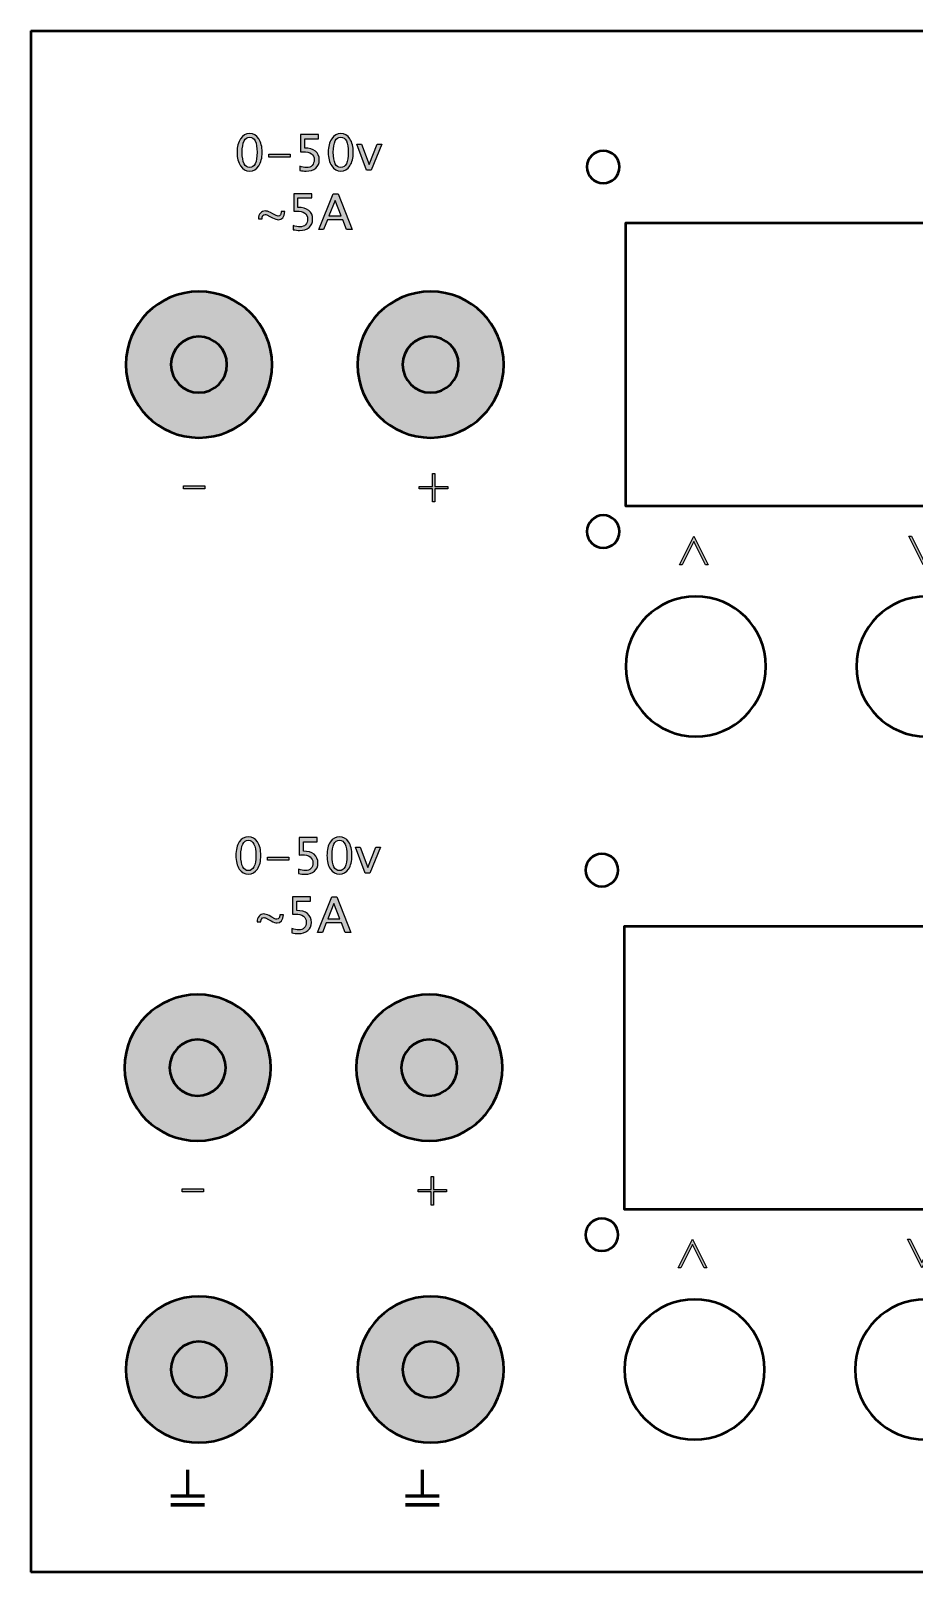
# Model space of a CAD drawing. Header units: inches. Extents: x 4 to 816, y 71 to 806.
# Drawn here: x 23.2 to 95.6, y 588.6 to 715.2 of the extents above; entities that cross this region are included whole.
import ezdxf

# ---------------------------------------------------------------- set-up
doc = ezdxf.new("R2010")
doc.units = ezdxf.units.IN
doc.header["$MEASUREMENT"] = 0
doc.layers.add('Layer 1', color=7, linetype='Continuous')

# ---------------------------------------------------------------- blocks, each defined once
blk = doc.blocks.new('block 9')
at = {"layer": 'Layer 1', "color": 240, "lineweight": 35, "true_color": 0xed1c24}
blk.add_lwpolyline([(23.17, 715.16), (406.63, 715.16), (406.63, 588.62), (23.17, 588.62)], dxfattribs=at)
blk = doc.blocks.new('block 10')
at = {"layer": 'Layer 1', "color": 240, "lineweight": 35, "true_color": 0xed1c24}
blk.add_lwpolyline([(23.17, 715.16), (23.17, 588.62)], dxfattribs=at)
blk = doc.blocks.new('block 248')
at = {"layer": 'Layer 1', "color": 240, "lineweight": 35, "true_color": 0xed1c24}
blk.add_lwpolyline([(140.36, 676.14), (72.01, 676.14), (72.01, 699.39), (140.36, 699.39), (140.36, 676.14)], dxfattribs=at)
blk = doc.blocks.new('block 251')
at = {"layer": 'Layer 1', "color": 240, "lineweight": 35, "true_color": 0xed1c24}
blk.add_open_spline([(102.45, 662.98), (102.45, 659.81), (99.88, 657.23), (96.7, 657.23), (93.52, 657.23), (90.95, 659.81), (90.95, 662.98), (90.95, 666.16), (93.52, 668.73), (96.7, 668.73), (99.88, 668.73), (102.45, 666.16), (102.45, 662.98)], degree=3, knots=[0, 0, 0, 0, 1, 1, 1, 2, 2, 2, 3, 3, 3, 4, 4, 4, 4], dxfattribs=at)
blk = doc.blocks.new('block 252')
at = {"layer": 'Layer 1', "color": 240, "lineweight": 35, "true_color": 0xed1c24}
blk.add_open_spline([(83.52, 662.98), (83.52, 659.81), (80.94, 657.23), (77.76, 657.23), (74.59, 657.23), (72.01, 659.81), (72.01, 662.98), (72.01, 666.16), (74.59, 668.73), (77.76, 668.73), (80.94, 668.73), (83.52, 666.16), (83.52, 662.98)], degree=3, knots=[0, 0, 0, 0, 1, 1, 1, 2, 2, 2, 3, 3, 3, 4, 4, 4, 4], dxfattribs=at)
blk = doc.blocks.new('block 253')
at = {"layer": 'Layer 1', "color": 140, "lineweight": 35, "true_color": 0x00adef}
blk.add_open_spline([(39.27, 687.76), (39.27, 686.49), (38.24, 685.46), (36.97, 685.46), (35.7, 685.46), (34.67, 686.49), (34.67, 687.76), (34.67, 689.03), (35.7, 690.06), (36.97, 690.06), (38.24, 690.06), (39.27, 689.03), (39.27, 687.76)], degree=3, knots=[0, 0, 0, 0, 1, 1, 1, 2, 2, 2, 3, 3, 3, 4, 4, 4, 4], dxfattribs=at)
blk = doc.blocks.new('block 254')
at = {"layer": 'Layer 1', "color": 140, "lineweight": 35, "true_color": 0x00adef}
blk.add_open_spline([(58.29, 687.76), (58.29, 686.49), (57.26, 685.46), (55.99, 685.46), (54.72, 685.46), (53.69, 686.49), (53.69, 687.76), (53.69, 689.03), (54.72, 690.06), (55.99, 690.06), (57.26, 690.06), (58.29, 689.03), (58.29, 687.76)], degree=3, knots=[0, 0, 0, 0, 1, 1, 1, 2, 2, 2, 3, 3, 3, 4, 4, 4, 4], dxfattribs=at)
blk = doc.blocks.new('block 257')
at = {"layer": 'Layer 1', "color": 240, "lineweight": 35, "true_color": 0xed1c24}
blk.add_open_spline([(71.49, 674.05), (71.49, 673.31), (70.9, 672.71), (70.16, 672.71), (69.42, 672.71), (68.82, 673.31), (68.82, 674.05), (68.82, 674.79), (69.42, 675.39), (70.16, 675.39), (70.9, 675.39), (71.49, 674.79), (71.49, 674.05)], degree=3, knots=[0, 0, 0, 0, 1, 1, 1, 2, 2, 2, 3, 3, 3, 4, 4, 4, 4], dxfattribs=at)
blk = doc.blocks.new('block 258')
at = {"layer": 'Layer 1', "color": 240, "lineweight": 35, "true_color": 0xed1c24}
blk.add_open_spline([(71.49, 703.99), (71.49, 703.25), (70.9, 702.65), (70.16, 702.65), (69.42, 702.65), (68.82, 703.25), (68.82, 703.99), (68.82, 704.73), (69.42, 705.32), (70.16, 705.32), (70.9, 705.32), (71.49, 704.73), (71.49, 703.99)], degree=3, knots=[0, 0, 0, 0, 1, 1, 1, 2, 2, 2, 3, 3, 3, 4, 4, 4, 4], dxfattribs=at)
blk = doc.blocks.new('block 264')
at = {"layer": 'Layer 1', "true_color": 0x231f20}
h = blk.add_hatch(color=250, dxfattribs=at)
h.dxf.hatch_style = 2
h.paths.add_polyline_path([(95.24, 673.67), (95.46, 673.67), (96.42, 671.77), (97.38, 673.67), (97.59, 673.67), (96.42, 671.33)])
at = {"layer": 'Layer 1', "lineweight": 0}
blk.add_lwpolyline([(95.24, 673.67), (95.46, 673.67), (96.42, 671.77), (97.38, 673.67), (97.59, 673.67), (96.42, 671.33), (95.24, 673.67)], dxfattribs=at)
blk = doc.blocks.new('block 263')
at = {"layer": 'Layer 1'}
blk.add_blockref('block 264', (0, 0), dxfattribs=at)
blk = doc.blocks.new('block 266')
at = {"layer": 'Layer 1', "true_color": 0x231f20}
h = blk.add_hatch(color=250, dxfattribs=at)
h.dxf.hatch_style = 2
h.paths.add_polyline_path([(76.42, 671.33), (77.59, 673.67), (78.77, 671.33), (78.55, 671.33), (77.59, 673.23), (76.64, 671.33)])
at = {"layer": 'Layer 1', "lineweight": 0}
blk.add_lwpolyline([(76.42, 671.33), (77.59, 673.67), (78.77, 671.33), (78.55, 671.33), (77.59, 673.23), (76.64, 671.33), (76.42, 671.33)], dxfattribs=at)
blk = doc.blocks.new('block 265')
at = {"layer": 'Layer 1'}
blk.add_blockref('block 266', (0, 0), dxfattribs=at)
blk = doc.blocks.new('block 272')
at = {"layer": 'Layer 1', "true_color": 0x231f20}
h = blk.add_hatch(color=250, dxfattribs=at)
h.dxf.hatch_style = 2
h.paths.add_polyline_path([(35.69, 677.56), (35.69, 677.8), (37.45, 677.8), (37.45, 677.56)])
at = {"layer": 'Layer 1', "lineweight": 0}
blk.add_lwpolyline([(35.69, 677.56), (35.69, 677.8), (37.45, 677.8), (37.45, 677.56), (35.69, 677.56)], dxfattribs=at)
blk = doc.blocks.new('block 271')
at = {"layer": 'Layer 1'}
blk.add_blockref('block 272', (0, 0), dxfattribs=at)
blk = doc.blocks.new('block 274')
at = {"layer": 'Layer 1', "true_color": 0x231f20}
h = blk.add_hatch(color=250, dxfattribs=at)
h.dxf.hatch_style = 2
h.paths.add_polyline_path([(56.14, 676.49), (56.14, 677.56), (55.06, 677.56), (55.06, 677.76), (56.14, 677.76), (56.14, 678.83), (56.34, 678.83), (56.34, 677.76), (57.41, 677.76), (57.41, 677.56), (56.34, 677.56), (56.34, 676.49)])
at = {"layer": 'Layer 1', "lineweight": 0}
blk.add_lwpolyline([(56.14, 676.49), (56.14, 677.56), (55.06, 677.56), (55.06, 677.76), (56.14, 677.76), (56.14, 678.83), (56.34, 678.83), (56.34, 677.76), (57.41, 677.76), (57.41, 677.56), (56.34, 677.56), (56.34, 676.49), (56.14, 676.49)], dxfattribs=at)
blk = doc.blocks.new('block 273')
at = {"layer": 'Layer 1'}
blk.add_blockref('block 274', (0, 0), dxfattribs=at)
blk = doc.blocks.new('block 280')
at = {"layer": 'Layer 1', "true_color": 0x231f20}
h = blk.add_hatch(color=250, dxfattribs=at)
h.dxf.hatch_style = 2
edge = h.paths.add_edge_path()
edge.add_spline(control_points=[(41.13, 703.65), (40.82, 703.65), (40.57, 703.79), (40.39, 704.07), (40.2, 704.35), (40.1, 704.73), (40.1, 705.19), (40.1, 705.65), (40.2, 706.02), (40.39, 706.3), (40.57, 706.59), (40.82, 706.73), (41.13, 706.73), (41.44, 706.73), (41.69, 706.59), (41.88, 706.31), (42.06, 706.02), (42.16, 705.65), (42.16, 705.19), (42.16, 704.73), (42.06, 704.35), (41.88, 704.07), (41.69, 703.79), (41.44, 703.65), (41.13, 703.65)], knot_values=[0, 0, 0, 0, 1, 1, 1, 2, 2, 2, 3, 3, 3, 4, 4, 4, 5, 5, 5, 6, 6, 6, 7, 7, 7, 8, 8, 8, 8], degree=3, periodic=1)
edge = h.paths.add_edge_path()
edge.add_spline(control_points=[(41.13, 703.94), (41.54, 703.94), (41.74, 704.36), (41.74, 705.19), (41.74, 706.02), (41.54, 706.43), (41.13, 706.43), (40.72, 706.43), (40.52, 706.02), (40.52, 705.19), (40.52, 704.36), (40.72, 703.94), (41.13, 703.94)], knot_values=[0, 0, 0, 0, 1, 1, 1, 2, 2, 2, 3, 3, 3, 4, 4, 4, 4], degree=3, periodic=1)
h = blk.add_hatch(color=250, dxfattribs=at)
h.dxf.hatch_style = 2
edge = h.paths.add_edge_path()
edge.add_spline(control_points=[(45.25, 703.71), (45.25, 703.71), (45.25, 704.06), (45.25, 704.06), (45.45, 703.98), (45.63, 703.94), (45.81, 703.94), (46, 703.94), (46.15, 704), (46.26, 704.11), (46.37, 704.23), (46.43, 704.38), (46.43, 704.58), (46.43, 704.8), (46.35, 704.96), (46.2, 705.07), (46.04, 705.18), (45.81, 705.24), (45.52, 705.24), (45.45, 705.24), (45.38, 705.24), (45.3, 705.23), (45.3, 705.23), (45.3, 706.65), (45.3, 706.65), (45.3, 706.65), (46.79, 706.65), (46.79, 706.65), (46.79, 706.65), (46.79, 706.31), (46.79, 706.31), (46.79, 706.31), (45.65, 706.31), (45.65, 706.31), (45.65, 706.31), (45.65, 705.54), (45.65, 705.54), (46.02, 705.54), (46.32, 705.45), (46.53, 705.28), (46.74, 705.11), (46.85, 704.87), (46.85, 704.56), (46.85, 704.28), (46.75, 704.05), (46.56, 703.89), (46.36, 703.73), (46.1, 703.65), (45.76, 703.65), (45.61, 703.65), (45.44, 703.67), (45.25, 703.71)], knot_values=[0, 0, 0, 0, 1, 1, 1, 2, 2, 2, 3, 3, 3, 4, 4, 4, 5, 5, 5, 6, 6, 6, 7, 7, 7, 8, 8, 8, 9, 9, 9, 10, 10, 10, 11, 11, 11, 12, 12, 12, 13, 13, 13, 14, 14, 14, 15, 15, 15, 16, 16, 16, 17, 17, 17, 17], degree=3, periodic=1)
h = blk.add_hatch(color=250, dxfattribs=at)
h.dxf.hatch_style = 2
edge = h.paths.add_edge_path()
edge.add_spline(control_points=[(48.61, 703.65), (48.3, 703.65), (48.06, 703.79), (47.87, 704.07), (47.68, 704.35), (47.58, 704.73), (47.58, 705.19), (47.58, 705.65), (47.68, 706.02), (47.87, 706.3), (48.06, 706.59), (48.3, 706.73), (48.61, 706.73), (48.92, 706.73), (49.17, 706.59), (49.36, 706.31), (49.54, 706.02), (49.64, 705.65), (49.64, 705.19), (49.64, 704.73), (49.54, 704.35), (49.36, 704.07), (49.17, 703.79), (48.92, 703.65), (48.61, 703.65)], knot_values=[0, 0, 0, 0, 1, 1, 1, 2, 2, 2, 3, 3, 3, 4, 4, 4, 5, 5, 5, 6, 6, 6, 7, 7, 7, 8, 8, 8, 8], degree=3, periodic=1)
edge = h.paths.add_edge_path()
edge.add_spline(control_points=[(48.61, 703.94), (49.02, 703.94), (49.22, 704.36), (49.22, 705.19), (49.22, 706.02), (49.02, 706.43), (48.61, 706.43), (48.2, 706.43), (48, 706.02), (48, 705.19), (48, 704.36), (48.2, 703.94), (48.61, 703.94)], knot_values=[0, 0, 0, 0, 1, 1, 1, 2, 2, 2, 3, 3, 3, 4, 4, 4, 4], degree=3, periodic=1)
h = blk.add_hatch(color=250, dxfattribs=at)
h.dxf.hatch_style = 2
h.paths.add_polyline_path([(42.71, 704.8), (42.71, 705.04), (44.47, 705.04), (44.47, 704.8)])
h = blk.add_hatch(color=250, dxfattribs=at)
h.dxf.hatch_style = 2
h.paths.add_polyline_path([(50.73, 703.72), (49.93, 705.87), (50.32, 705.87), (50.94, 704.2), (51.61, 705.87), (51.97, 705.87), (51.12, 703.72)])
at = {"layer": 'Layer 1', "lineweight": 0}
for points in [[(42.71, 704.8), (42.71, 705.04), (44.47, 705.04), (44.47, 704.8), (42.71, 704.8)], [(50.73, 703.72), (49.93, 705.87), (50.32, 705.87), (50.94, 704.2), (51.61, 705.87), (51.97, 705.87), (51.12, 703.72), (50.73, 703.72)]]:
    blk.add_lwpolyline(points, dxfattribs=at)
for points, knots in [([(41.13, 703.65), (40.82, 703.65), (40.57, 703.79), (40.39, 704.07), (40.2, 704.35), (40.1, 704.73), (40.1, 705.19), (40.1, 705.65), (40.2, 706.02), (40.39, 706.3), (40.57, 706.59), (40.82, 706.73), (41.13, 706.73), (41.44, 706.73), (41.69, 706.59), (41.88, 706.31), (42.06, 706.02), (42.16, 705.65), (42.16, 705.19), (42.16, 704.73), (42.06, 704.35), (41.88, 704.07), (41.69, 703.79), (41.44, 703.65), (41.13, 703.65)], [0, 0, 0, 0, 1, 1, 1, 2, 2, 2, 3, 3, 3, 4, 4, 4, 5, 5, 5, 6, 6, 6, 7, 7, 7, 8, 8, 8, 8]), ([(41.13, 703.94), (41.54, 703.94), (41.74, 704.36), (41.74, 705.19), (41.74, 706.02), (41.54, 706.43), (41.13, 706.43), (40.72, 706.43), (40.52, 706.02), (40.52, 705.19), (40.52, 704.36), (40.72, 703.94), (41.13, 703.94)], [0, 0, 0, 0, 1, 1, 1, 2, 2, 2, 3, 3, 3, 4, 4, 4, 4]), ([(45.25, 703.71), (45.25, 703.71), (45.25, 704.06), (45.25, 704.06), (45.45, 703.98), (45.63, 703.94), (45.81, 703.94), (46, 703.94), (46.15, 704), (46.26, 704.11), (46.37, 704.23), (46.43, 704.38), (46.43, 704.58), (46.43, 704.8), (46.35, 704.96), (46.2, 705.07), (46.04, 705.18), (45.81, 705.24), (45.52, 705.24), (45.45, 705.24), (45.38, 705.24), (45.3, 705.23), (45.3, 705.23), (45.3, 706.65), (45.3, 706.65), (45.3, 706.65), (46.79, 706.65), (46.79, 706.65), (46.79, 706.65), (46.79, 706.31), (46.79, 706.31), (46.79, 706.31), (45.65, 706.31), (45.65, 706.31), (45.65, 706.31), (45.65, 705.54), (45.65, 705.54), (46.02, 705.54), (46.32, 705.45), (46.53, 705.28), (46.74, 705.11), (46.85, 704.87), (46.85, 704.56), (46.85, 704.28), (46.75, 704.05), (46.56, 703.89), (46.36, 703.73), (46.1, 703.65), (45.76, 703.65), (45.61, 703.65), (45.44, 703.67), (45.25, 703.71)], [0, 0, 0, 0, 1, 1, 1, 2, 2, 2, 3, 3, 3, 4, 4, 4, 5, 5, 5, 6, 6, 6, 7, 7, 7, 8, 8, 8, 9, 9, 9, 10, 10, 10, 11, 11, 11, 12, 12, 12, 13, 13, 13, 14, 14, 14, 15, 15, 15, 16, 16, 16, 17, 17, 17, 17]), ([(48.61, 703.65), (48.3, 703.65), (48.06, 703.79), (47.87, 704.07), (47.68, 704.35), (47.58, 704.73), (47.58, 705.19), (47.58, 705.65), (47.68, 706.02), (47.87, 706.3), (48.06, 706.59), (48.3, 706.73), (48.61, 706.73), (48.92, 706.73), (49.17, 706.59), (49.36, 706.31), (49.54, 706.02), (49.64, 705.65), (49.64, 705.19), (49.64, 704.73), (49.54, 704.35), (49.36, 704.07), (49.17, 703.79), (48.92, 703.65), (48.61, 703.65)], [0, 0, 0, 0, 1, 1, 1, 2, 2, 2, 3, 3, 3, 4, 4, 4, 5, 5, 5, 6, 6, 6, 7, 7, 7, 8, 8, 8, 8]), ([(48.61, 703.94), (49.02, 703.94), (49.22, 704.36), (49.22, 705.19), (49.22, 706.02), (49.02, 706.43), (48.61, 706.43), (48.2, 706.43), (48, 706.02), (48, 705.19), (48, 704.36), (48.2, 703.94), (48.61, 703.94)], [0, 0, 0, 0, 1, 1, 1, 2, 2, 2, 3, 3, 3, 4, 4, 4, 4])]:
    blk.add_open_spline(points, degree=3, knots=knots, dxfattribs=at)
blk = doc.blocks.new('block 279')
at = {"layer": 'Layer 1'}
blk.add_blockref('block 280', (0, 0), dxfattribs=at)
blk = doc.blocks.new('block 282')
at = {"layer": 'Layer 1', "true_color": 0x231f20}
h = blk.add_hatch(color=250, dxfattribs=at)
h.dxf.hatch_style = 2
edge = h.paths.add_edge_path()
edge.add_spline(control_points=[(44.71, 698.84), (44.71, 698.84), (44.71, 699.19), (44.71, 699.19), (44.9, 699.11), (45.09, 699.07), (45.26, 699.07), (45.46, 699.07), (45.61, 699.13), (45.72, 699.24), (45.83, 699.36), (45.88, 699.51), (45.88, 699.71), (45.88, 699.93), (45.81, 700.09), (45.65, 700.2), (45.49, 700.31), (45.27, 700.37), (44.98, 700.37), (44.91, 700.37), (44.83, 700.37), (44.76, 700.36), (44.76, 700.36), (44.76, 701.78), (44.76, 701.78), (44.76, 701.78), (46.24, 701.78), (46.24, 701.78), (46.24, 701.78), (46.24, 701.44), (46.24, 701.44), (46.24, 701.44), (45.1, 701.44), (45.1, 701.44), (45.1, 701.44), (45.1, 700.67), (45.1, 700.67), (45.48, 700.67), (45.77, 700.58), (45.98, 700.41), (46.2, 700.24), (46.3, 700), (46.3, 699.69), (46.3, 699.41), (46.2, 699.18), (46.01, 699.02), (45.82, 698.86), (45.56, 698.78), (45.22, 698.78), (45.07, 698.78), (44.9, 698.8), (44.71, 698.84)], knot_values=[0, 0, 0, 0, 1, 1, 1, 2, 2, 2, 3, 3, 3, 4, 4, 4, 5, 5, 5, 6, 6, 6, 7, 7, 7, 8, 8, 8, 9, 9, 9, 10, 10, 10, 11, 11, 11, 12, 12, 12, 13, 13, 13, 14, 14, 14, 15, 15, 15, 16, 16, 16, 17, 17, 17, 17], degree=3, periodic=1)
h = blk.add_hatch(color=250, dxfattribs=at)
h.dxf.hatch_style = 2
h.paths.add_polyline_path([(46.82, 698.85), (47.98, 701.78), (48.39, 701.78), (49.54, 698.85), (49.09, 698.85), (48.77, 699.66), (47.53, 699.66), (47.2, 698.85)])
h.paths.add_polyline_path([(47.64, 699.97), (48.65, 699.97), (48.15, 701.24)])
h = blk.add_hatch(color=250, dxfattribs=at)
h.dxf.hatch_style = 2
edge = h.paths.add_edge_path()
edge.add_spline(control_points=[(41.86, 699.73), (41.86, 699.92), (41.91, 700.08), (42.01, 700.2), (42.11, 700.32), (42.24, 700.38), (42.4, 700.38), (42.51, 700.38), (42.65, 700.34), (42.83, 700.24), (42.83, 700.24), (43.04, 700.13), (43.04, 700.13), (43.04, 700.13), (43.3, 699.99), (43.3, 699.99), (43.36, 699.97), (43.42, 699.95), (43.48, 699.95), (43.55, 699.95), (43.6, 699.98), (43.65, 700.05), (43.69, 700.11), (43.72, 700.2), (43.72, 700.3), (43.72, 700.3), (43.72, 700.32), (43.72, 700.32), (43.72, 700.32), (44.01, 700.32), (44.01, 700.32), (43.98, 699.88), (43.81, 699.66), (43.48, 699.66), (43.37, 699.66), (43.2, 699.71), (43, 699.82), (43, 699.82), (42.78, 699.93), (42.78, 699.93), (42.78, 699.93), (42.54, 700.05), (42.54, 700.05), (42.49, 700.08), (42.45, 700.09), (42.4, 700.09), (42.33, 700.09), (42.27, 700.06), (42.22, 699.99), (42.17, 699.92), (42.15, 699.84), (42.15, 699.73), (42.15, 699.73), (41.86, 699.73), (41.86, 699.73)], knot_values=[0, 0, 0, 0, 1, 1, 1, 2, 2, 2, 3, 3, 3, 4, 4, 4, 5, 5, 5, 6, 6, 6, 7, 7, 7, 8, 8, 8, 9, 9, 9, 10, 10, 10, 11, 11, 11, 12, 12, 12, 13, 13, 13, 14, 14, 14, 15, 15, 15, 16, 16, 16, 17, 17, 17, 18, 18, 18, 18], degree=3, periodic=1)
at = {"layer": 'Layer 1', "lineweight": 0}
for points in [[(46.82, 698.85), (47.98, 701.78), (48.39, 701.78), (49.54, 698.85), (49.09, 698.85), (48.77, 699.66), (47.53, 699.66), (47.2, 698.85), (46.82, 698.85)], [(47.64, 699.97), (48.65, 699.97), (48.15, 701.24), (47.64, 699.97)]]:
    blk.add_lwpolyline(points, dxfattribs=at)
for points, knots in [([(44.71, 698.84), (44.71, 698.84), (44.71, 699.19), (44.71, 699.19), (44.9, 699.11), (45.09, 699.07), (45.26, 699.07), (45.46, 699.07), (45.61, 699.13), (45.72, 699.24), (45.83, 699.36), (45.88, 699.51), (45.88, 699.71), (45.88, 699.93), (45.81, 700.09), (45.65, 700.2), (45.49, 700.31), (45.27, 700.37), (44.98, 700.37), (44.91, 700.37), (44.83, 700.37), (44.76, 700.36), (44.76, 700.36), (44.76, 701.78), (44.76, 701.78), (44.76, 701.78), (46.24, 701.78), (46.24, 701.78), (46.24, 701.78), (46.24, 701.44), (46.24, 701.44), (46.24, 701.44), (45.1, 701.44), (45.1, 701.44), (45.1, 701.44), (45.1, 700.67), (45.1, 700.67), (45.48, 700.67), (45.77, 700.58), (45.98, 700.41), (46.2, 700.24), (46.3, 700), (46.3, 699.69), (46.3, 699.41), (46.2, 699.18), (46.01, 699.02), (45.82, 698.86), (45.56, 698.78), (45.22, 698.78), (45.07, 698.78), (44.9, 698.8), (44.71, 698.84)], [0, 0, 0, 0, 1, 1, 1, 2, 2, 2, 3, 3, 3, 4, 4, 4, 5, 5, 5, 6, 6, 6, 7, 7, 7, 8, 8, 8, 9, 9, 9, 10, 10, 10, 11, 11, 11, 12, 12, 12, 13, 13, 13, 14, 14, 14, 15, 15, 15, 16, 16, 16, 17, 17, 17, 17]), ([(41.86, 699.73), (41.86, 699.92), (41.91, 700.08), (42.01, 700.2), (42.11, 700.32), (42.24, 700.38), (42.4, 700.38), (42.51, 700.38), (42.65, 700.34), (42.83, 700.24), (42.83, 700.24), (43.04, 700.13), (43.04, 700.13), (43.04, 700.13), (43.3, 699.99), (43.3, 699.99), (43.36, 699.97), (43.42, 699.95), (43.48, 699.95), (43.55, 699.95), (43.6, 699.98), (43.65, 700.05), (43.69, 700.11), (43.72, 700.2), (43.72, 700.3), (43.72, 700.3), (43.72, 700.32), (43.72, 700.32), (43.72, 700.32), (44.01, 700.32), (44.01, 700.32), (43.98, 699.88), (43.81, 699.66), (43.48, 699.66), (43.37, 699.66), (43.2, 699.71), (43, 699.82), (43, 699.82), (42.78, 699.93), (42.78, 699.93), (42.78, 699.93), (42.54, 700.05), (42.54, 700.05), (42.49, 700.08), (42.45, 700.09), (42.4, 700.09), (42.33, 700.09), (42.27, 700.06), (42.22, 699.99), (42.17, 699.92), (42.15, 699.84), (42.15, 699.73), (42.15, 699.73), (41.86, 699.73), (41.86, 699.73)], [0, 0, 0, 0, 1, 1, 1, 2, 2, 2, 3, 3, 3, 4, 4, 4, 5, 5, 5, 6, 6, 6, 7, 7, 7, 8, 8, 8, 9, 9, 9, 10, 10, 10, 11, 11, 11, 12, 12, 12, 13, 13, 13, 14, 14, 14, 15, 15, 15, 16, 16, 16, 17, 17, 17, 18, 18, 18, 18])]:
    blk.add_open_spline(points, degree=3, knots=knots, dxfattribs=at)
blk = doc.blocks.new('block 281')
at = {"layer": 'Layer 1'}
blk.add_blockref('block 282', (0, 0), dxfattribs=at)
blk = doc.blocks.new('block 247')
at = {"layer": 'Layer 1', "true_color": 0x000000}
h = blk.add_hatch(color=18, dxfattribs=at)
h.dxf.hatch_style = 2
edge = h.paths.add_edge_path()
edge.add_spline(control_points=[(42.97, 687.76), (42.97, 684.45), (40.28, 681.76), (36.97, 681.76), (33.66, 681.76), (30.97, 684.45), (30.97, 687.76), (30.97, 691.08), (33.66, 693.76), (36.97, 693.76), (40.28, 693.76), (42.97, 691.08), (42.97, 687.76)], knot_values=[0, 0, 0, 0, 1, 1, 1, 2, 2, 2, 3, 3, 3, 4, 4, 4, 4], degree=3, periodic=1)
h = blk.add_hatch(color=18, dxfattribs=at)
h.dxf.hatch_style = 2
edge = h.paths.add_edge_path()
edge.add_spline(control_points=[(61.99, 687.76), (61.99, 684.45), (59.3, 681.76), (55.99, 681.76), (52.67, 681.76), (49.99, 684.45), (49.99, 687.76), (49.99, 691.08), (52.67, 693.76), (55.99, 693.76), (59.3, 693.76), (61.99, 691.08), (61.99, 687.76)], knot_values=[0, 0, 0, 0, 1, 1, 1, 2, 2, 2, 3, 3, 3, 4, 4, 4, 4], degree=3, periodic=1)
at = {"layer": 'Layer 1', "color": 240, "lineweight": 35, "true_color": 0xed1c24}
for points in [[(42.97, 687.76), (42.97, 684.45), (40.28, 681.76), (36.97, 681.76), (33.66, 681.76), (30.97, 684.45), (30.97, 687.76), (30.97, 691.08), (33.66, 693.76), (36.97, 693.76), (40.28, 693.76), (42.97, 691.08), (42.97, 687.76)], [(61.99, 687.76), (61.99, 684.45), (59.3, 681.76), (55.99, 681.76), (52.67, 681.76), (49.99, 684.45), (49.99, 687.76), (49.99, 691.08), (52.67, 693.76), (55.99, 693.76), (59.3, 693.76), (61.99, 691.08), (61.99, 687.76)]]:
    blk.add_open_spline(points, degree=3, knots=[0, 0, 0, 0, 1, 1, 1, 2, 2, 2, 3, 3, 3, 4, 4, 4, 4], dxfattribs=at)
at = {"layer": 'Layer 1'}
for name in ['block 279', 'block 258', 'block 281', 'block 248', 'block 253', 'block 254', 'block 273', 'block 271', 'block 257', 'block 265', 'block 263', 'block 252', 'block 251']:
    blk.add_blockref(name, (0, 0), dxfattribs=at)
blk = doc.blocks.new('block 384')
at = {"layer": 'Layer 1', "color": 250, "true_color": 0x231f20, "insert": (34.67, 593.24), "char_height": 2.8733, "attachment_point": 7}
blk.add_mtext('\\fLucida Sans Unicode|b0|i0|c0|p34;\\W1;╧', dxfattribs=at)
blk = doc.blocks.new('block 385')
at = {"layer": 'Layer 1', "color": 250, "true_color": 0x231f20, "insert": (53.92, 593.24), "char_height": 2.8733, "attachment_point": 7}
blk.add_mtext('\\fLucida Sans Unicode|b0|i0|c0|p34;\\W1;╧', dxfattribs=at)
blk = doc.blocks.new('block 387')
at = {"layer": 'Layer 1', "color": 240, "lineweight": 35, "true_color": 0xed1c24}
blk.add_lwpolyline([(140.26, 618.41), (71.91, 618.41), (71.91, 641.66), (140.26, 641.66), (140.26, 618.41)], dxfattribs=at)
blk = doc.blocks.new('block 390')
at = {"layer": 'Layer 1', "color": 240, "lineweight": 35, "true_color": 0xed1c24}
blk.add_open_spline([(102.35, 605.26), (102.35, 602.08), (99.77, 599.5), (96.59, 599.5), (93.42, 599.5), (90.84, 602.08), (90.84, 605.26), (90.84, 608.43), (93.42, 611.01), (96.59, 611.01), (99.77, 611.01), (102.35, 608.43), (102.35, 605.26)], degree=3, knots=[0, 0, 0, 0, 1, 1, 1, 2, 2, 2, 3, 3, 3, 4, 4, 4, 4], dxfattribs=at)
blk = doc.blocks.new('block 391')
at = {"layer": 'Layer 1', "color": 240, "lineweight": 35, "true_color": 0xed1c24}
blk.add_open_spline([(83.41, 605.26), (83.41, 602.08), (80.84, 599.5), (77.66, 599.5), (74.48, 599.5), (71.91, 602.08), (71.91, 605.26), (71.91, 608.43), (74.48, 611.01), (77.66, 611.01), (80.84, 611.01), (83.41, 608.43), (83.41, 605.26)], degree=3, knots=[0, 0, 0, 0, 1, 1, 1, 2, 2, 2, 3, 3, 3, 4, 4, 4, 4], dxfattribs=at)
blk = doc.blocks.new('block 392')
at = {"layer": 'Layer 1', "color": 140, "lineweight": 35, "true_color": 0x00adef}
blk.add_open_spline([(39.17, 630.04), (39.17, 628.77), (38.14, 627.74), (36.86, 627.74), (35.59, 627.74), (34.56, 628.77), (34.56, 630.04), (34.56, 631.31), (35.59, 632.34), (36.86, 632.34), (38.14, 632.34), (39.17, 631.31), (39.17, 630.04)], degree=3, knots=[0, 0, 0, 0, 1, 1, 1, 2, 2, 2, 3, 3, 3, 4, 4, 4, 4], dxfattribs=at)
blk = doc.blocks.new('block 393')
at = {"layer": 'Layer 1', "color": 140, "lineweight": 35, "true_color": 0x00adef}
blk.add_open_spline([(58.18, 630.04), (58.18, 628.77), (57.15, 627.74), (55.88, 627.74), (54.61, 627.74), (53.58, 628.77), (53.58, 630.04), (53.58, 631.31), (54.61, 632.34), (55.88, 632.34), (57.15, 632.34), (58.18, 631.31), (58.18, 630.04)], degree=3, knots=[0, 0, 0, 0, 1, 1, 1, 2, 2, 2, 3, 3, 3, 4, 4, 4, 4], dxfattribs=at)
blk = doc.blocks.new('block 396')
at = {"layer": 'Layer 1', "color": 240, "lineweight": 35, "true_color": 0xed1c24}
blk.add_open_spline([(71.39, 616.32), (71.39, 615.58), (70.79, 614.99), (70.05, 614.99), (69.31, 614.99), (68.71, 615.58), (68.71, 616.32), (68.71, 617.06), (69.31, 617.66), (70.05, 617.66), (70.79, 617.66), (71.39, 617.06), (71.39, 616.32)], degree=3, knots=[0, 0, 0, 0, 1, 1, 1, 2, 2, 2, 3, 3, 3, 4, 4, 4, 4], dxfattribs=at)
blk = doc.blocks.new('block 397')
at = {"layer": 'Layer 1', "color": 240, "lineweight": 35, "true_color": 0xed1c24}
blk.add_open_spline([(71.39, 646.26), (71.39, 645.52), (70.79, 644.92), (70.05, 644.92), (69.31, 644.92), (68.71, 645.52), (68.71, 646.26), (68.71, 647), (69.31, 647.6), (70.05, 647.6), (70.79, 647.6), (71.39, 647), (71.39, 646.26)], degree=3, knots=[0, 0, 0, 0, 1, 1, 1, 2, 2, 2, 3, 3, 3, 4, 4, 4, 4], dxfattribs=at)
blk = doc.blocks.new('block 403')
at = {"layer": 'Layer 1', "true_color": 0x231f20}
h = blk.add_hatch(color=250, dxfattribs=at)
h.dxf.hatch_style = 2
h.paths.add_polyline_path([(95.14, 615.95), (95.36, 615.95), (96.32, 614.04), (97.27, 615.95), (97.49, 615.95), (96.31, 613.6)])
at = {"layer": 'Layer 1', "lineweight": 0}
blk.add_lwpolyline([(95.14, 615.95), (95.36, 615.95), (96.32, 614.04), (97.27, 615.95), (97.49, 615.95), (96.31, 613.6), (95.14, 615.95)], dxfattribs=at)
blk = doc.blocks.new('block 402')
at = {"layer": 'Layer 1'}
blk.add_blockref('block 403', (0, 0), dxfattribs=at)
blk = doc.blocks.new('block 405')
at = {"layer": 'Layer 1', "true_color": 0x231f20}
h = blk.add_hatch(color=250, dxfattribs=at)
h.dxf.hatch_style = 2
h.paths.add_polyline_path([(76.31, 613.6), (77.49, 615.95), (78.66, 613.6), (78.44, 613.6), (77.49, 615.51), (76.53, 613.6)])
at = {"layer": 'Layer 1', "lineweight": 0}
blk.add_lwpolyline([(76.31, 613.6), (77.49, 615.95), (78.66, 613.6), (78.44, 613.6), (77.49, 615.51), (76.53, 613.6), (76.31, 613.6)], dxfattribs=at)
blk = doc.blocks.new('block 404')
at = {"layer": 'Layer 1'}
blk.add_blockref('block 405', (0, 0), dxfattribs=at)
blk = doc.blocks.new('block 411')
at = {"layer": 'Layer 1', "true_color": 0x231f20}
h = blk.add_hatch(color=250, dxfattribs=at)
h.dxf.hatch_style = 2
h.paths.add_polyline_path([(35.58, 619.84), (35.58, 620.08), (37.34, 620.08), (37.34, 619.84)])
at = {"layer": 'Layer 1', "lineweight": 0}
blk.add_lwpolyline([(35.58, 619.84), (35.58, 620.08), (37.34, 620.08), (37.34, 619.84), (35.58, 619.84)], dxfattribs=at)
blk = doc.blocks.new('block 410')
at = {"layer": 'Layer 1'}
blk.add_blockref('block 411', (0, 0), dxfattribs=at)
blk = doc.blocks.new('block 413')
at = {"layer": 'Layer 1', "true_color": 0x231f20}
h = blk.add_hatch(color=250, dxfattribs=at)
h.dxf.hatch_style = 2
h.paths.add_polyline_path([(56.03, 618.76), (56.03, 619.84), (54.96, 619.84), (54.96, 620.03), (56.03, 620.03), (56.03, 621.11), (56.23, 621.11), (56.23, 620.03), (57.3, 620.03), (57.3, 619.84), (56.23, 619.84), (56.23, 618.76)])
at = {"layer": 'Layer 1', "lineweight": 0}
blk.add_lwpolyline([(56.03, 618.76), (56.03, 619.84), (54.96, 619.84), (54.96, 620.03), (56.03, 620.03), (56.03, 621.11), (56.23, 621.11), (56.23, 620.03), (57.3, 620.03), (57.3, 619.84), (56.23, 619.84), (56.23, 618.76), (56.03, 618.76)], dxfattribs=at)
blk = doc.blocks.new('block 412')
at = {"layer": 'Layer 1'}
blk.add_blockref('block 413', (0, 0), dxfattribs=at)
blk = doc.blocks.new('block 419')
at = {"layer": 'Layer 1', "true_color": 0x231f20}
h = blk.add_hatch(color=250, dxfattribs=at)
h.dxf.hatch_style = 2
edge = h.paths.add_edge_path()
edge.add_spline(control_points=[(41.03, 645.92), (40.72, 645.92), (40.47, 646.06), (40.28, 646.35), (40.09, 646.63), (40, 647), (40, 647.46), (40, 647.92), (40.09, 648.3), (40.28, 648.58), (40.47, 648.86), (40.72, 649), (41.03, 649), (41.33, 649), (41.58, 648.86), (41.77, 648.58), (41.96, 648.3), (42.05, 647.93), (42.05, 647.46), (42.05, 647), (41.96, 646.63), (41.77, 646.35), (41.58, 646.06), (41.33, 645.92), (41.03, 645.92)], knot_values=[0, 0, 0, 0, 1, 1, 1, 2, 2, 2, 3, 3, 3, 4, 4, 4, 5, 5, 5, 6, 6, 6, 7, 7, 7, 8, 8, 8, 8], degree=3, periodic=1)
edge = h.paths.add_edge_path()
edge.add_spline(control_points=[(41.02, 646.22), (41.43, 646.22), (41.64, 646.63), (41.64, 647.46), (41.64, 648.29), (41.43, 648.71), (41.02, 648.71), (40.62, 648.71), (40.41, 648.29), (40.41, 647.46), (40.41, 646.63), (40.62, 646.22), (41.02, 646.22)], knot_values=[0, 0, 0, 0, 1, 1, 1, 2, 2, 2, 3, 3, 3, 4, 4, 4, 4], degree=3, periodic=1)
h = blk.add_hatch(color=250, dxfattribs=at)
h.dxf.hatch_style = 2
edge = h.paths.add_edge_path()
edge.add_spline(control_points=[(45.15, 645.98), (45.15, 645.98), (45.15, 646.33), (45.15, 646.33), (45.34, 646.25), (45.53, 646.22), (45.7, 646.22), (45.9, 646.22), (46.05, 646.27), (46.16, 646.39), (46.27, 646.5), (46.32, 646.66), (46.32, 646.86), (46.32, 647.07), (46.25, 647.23), (46.09, 647.35), (45.93, 647.46), (45.71, 647.52), (45.41, 647.52), (45.35, 647.52), (45.27, 647.51), (45.2, 647.5), (45.2, 647.5), (45.2, 648.93), (45.2, 648.93), (45.2, 648.93), (46.68, 648.93), (46.68, 648.93), (46.68, 648.93), (46.68, 648.59), (46.68, 648.59), (46.68, 648.59), (45.54, 648.59), (45.54, 648.59), (45.54, 648.59), (45.54, 647.81), (45.54, 647.81), (45.92, 647.81), (46.21, 647.73), (46.42, 647.56), (46.63, 647.38), (46.74, 647.14), (46.74, 646.84), (46.74, 646.55), (46.64, 646.33), (46.45, 646.17), (46.26, 646), (45.99, 645.92), (45.66, 645.92), (45.51, 645.92), (45.34, 645.94), (45.15, 645.98)], knot_values=[0, 0, 0, 0, 1, 1, 1, 2, 2, 2, 3, 3, 3, 4, 4, 4, 5, 5, 5, 6, 6, 6, 7, 7, 7, 8, 8, 8, 9, 9, 9, 10, 10, 10, 11, 11, 11, 12, 12, 12, 13, 13, 13, 14, 14, 14, 15, 15, 15, 16, 16, 16, 17, 17, 17, 17], degree=3, periodic=1)
h = blk.add_hatch(color=250, dxfattribs=at)
h.dxf.hatch_style = 2
edge = h.paths.add_edge_path()
edge.add_spline(control_points=[(48.51, 645.92), (48.2, 645.92), (47.95, 646.06), (47.76, 646.35), (47.57, 646.63), (47.48, 647), (47.48, 647.46), (47.48, 647.92), (47.57, 648.3), (47.76, 648.58), (47.95, 648.86), (48.2, 649), (48.51, 649), (48.81, 649), (49.06, 648.86), (49.25, 648.58), (49.44, 648.3), (49.53, 647.93), (49.53, 647.46), (49.53, 647), (49.44, 646.63), (49.25, 646.35), (49.06, 646.06), (48.81, 645.92), (48.51, 645.92)], knot_values=[0, 0, 0, 0, 1, 1, 1, 2, 2, 2, 3, 3, 3, 4, 4, 4, 5, 5, 5, 6, 6, 6, 7, 7, 7, 8, 8, 8, 8], degree=3, periodic=1)
edge = h.paths.add_edge_path()
edge.add_spline(control_points=[(48.5, 646.22), (48.91, 646.22), (49.12, 646.63), (49.12, 647.46), (49.12, 648.29), (48.91, 648.71), (48.5, 648.71), (48.1, 648.71), (47.9, 648.29), (47.9, 647.46), (47.9, 646.63), (48.1, 646.22), (48.5, 646.22)], knot_values=[0, 0, 0, 0, 1, 1, 1, 2, 2, 2, 3, 3, 3, 4, 4, 4, 4], degree=3, periodic=1)
h = blk.add_hatch(color=250, dxfattribs=at)
h.dxf.hatch_style = 2
h.paths.add_polyline_path([(50.62, 646), (49.82, 648.15), (50.21, 648.15), (50.84, 646.47), (51.5, 648.15), (51.86, 648.15), (51.01, 646)])
h = blk.add_hatch(color=250, dxfattribs=at)
h.dxf.hatch_style = 2
h.paths.add_polyline_path([(42.6, 647.07), (42.6, 647.31), (44.36, 647.31), (44.36, 647.07)])
at = {"layer": 'Layer 1', "lineweight": 0}
for points in [[(50.62, 646), (49.82, 648.15), (50.21, 648.15), (50.84, 646.47), (51.5, 648.15), (51.86, 648.15), (51.01, 646), (50.62, 646)], [(42.6, 647.07), (42.6, 647.31), (44.36, 647.31), (44.36, 647.07), (42.6, 647.07)]]:
    blk.add_lwpolyline(points, dxfattribs=at)
for points, knots in [([(41.03, 645.92), (40.72, 645.92), (40.47, 646.06), (40.28, 646.35), (40.09, 646.63), (40, 647), (40, 647.46), (40, 647.92), (40.09, 648.3), (40.28, 648.58), (40.47, 648.86), (40.72, 649), (41.03, 649), (41.33, 649), (41.58, 648.86), (41.77, 648.58), (41.96, 648.3), (42.05, 647.93), (42.05, 647.46), (42.05, 647), (41.96, 646.63), (41.77, 646.35), (41.58, 646.06), (41.33, 645.92), (41.03, 645.92)], [0, 0, 0, 0, 1, 1, 1, 2, 2, 2, 3, 3, 3, 4, 4, 4, 5, 5, 5, 6, 6, 6, 7, 7, 7, 8, 8, 8, 8]), ([(41.02, 646.22), (41.43, 646.22), (41.64, 646.63), (41.64, 647.46), (41.64, 648.29), (41.43, 648.71), (41.02, 648.71), (40.62, 648.71), (40.41, 648.29), (40.41, 647.46), (40.41, 646.63), (40.62, 646.22), (41.02, 646.22)], [0, 0, 0, 0, 1, 1, 1, 2, 2, 2, 3, 3, 3, 4, 4, 4, 4]), ([(45.15, 645.98), (45.15, 645.98), (45.15, 646.33), (45.15, 646.33), (45.34, 646.25), (45.53, 646.22), (45.7, 646.22), (45.9, 646.22), (46.05, 646.27), (46.16, 646.39), (46.27, 646.5), (46.32, 646.66), (46.32, 646.86), (46.32, 647.07), (46.25, 647.23), (46.09, 647.35), (45.93, 647.46), (45.71, 647.52), (45.41, 647.52), (45.35, 647.52), (45.27, 647.51), (45.2, 647.5), (45.2, 647.5), (45.2, 648.93), (45.2, 648.93), (45.2, 648.93), (46.68, 648.93), (46.68, 648.93), (46.68, 648.93), (46.68, 648.59), (46.68, 648.59), (46.68, 648.59), (45.54, 648.59), (45.54, 648.59), (45.54, 648.59), (45.54, 647.81), (45.54, 647.81), (45.92, 647.81), (46.21, 647.73), (46.42, 647.56), (46.63, 647.38), (46.74, 647.14), (46.74, 646.84), (46.74, 646.55), (46.64, 646.33), (46.45, 646.17), (46.26, 646), (45.99, 645.92), (45.66, 645.92), (45.51, 645.92), (45.34, 645.94), (45.15, 645.98)], [0, 0, 0, 0, 1, 1, 1, 2, 2, 2, 3, 3, 3, 4, 4, 4, 5, 5, 5, 6, 6, 6, 7, 7, 7, 8, 8, 8, 9, 9, 9, 10, 10, 10, 11, 11, 11, 12, 12, 12, 13, 13, 13, 14, 14, 14, 15, 15, 15, 16, 16, 16, 17, 17, 17, 17]), ([(48.51, 645.92), (48.2, 645.92), (47.95, 646.06), (47.76, 646.35), (47.57, 646.63), (47.48, 647), (47.48, 647.46), (47.48, 647.92), (47.57, 648.3), (47.76, 648.58), (47.95, 648.86), (48.2, 649), (48.51, 649), (48.81, 649), (49.06, 648.86), (49.25, 648.58), (49.44, 648.3), (49.53, 647.93), (49.53, 647.46), (49.53, 647), (49.44, 646.63), (49.25, 646.35), (49.06, 646.06), (48.81, 645.92), (48.51, 645.92)], [0, 0, 0, 0, 1, 1, 1, 2, 2, 2, 3, 3, 3, 4, 4, 4, 5, 5, 5, 6, 6, 6, 7, 7, 7, 8, 8, 8, 8]), ([(48.5, 646.22), (48.91, 646.22), (49.12, 646.63), (49.12, 647.46), (49.12, 648.29), (48.91, 648.71), (48.5, 648.71), (48.1, 648.71), (47.9, 648.29), (47.9, 647.46), (47.9, 646.63), (48.1, 646.22), (48.5, 646.22)], [0, 0, 0, 0, 1, 1, 1, 2, 2, 2, 3, 3, 3, 4, 4, 4, 4])]:
    blk.add_open_spline(points, degree=3, knots=knots, dxfattribs=at)
blk = doc.blocks.new('block 418')
at = {"layer": 'Layer 1'}
blk.add_blockref('block 419', (0, 0), dxfattribs=at)
blk = doc.blocks.new('block 421')
at = {"layer": 'Layer 1', "true_color": 0x231f20}
h = blk.add_hatch(color=250, dxfattribs=at)
h.dxf.hatch_style = 2
edge = h.paths.add_edge_path()
edge.add_spline(control_points=[(44.6, 641.11), (44.6, 641.11), (44.6, 641.46), (44.6, 641.46), (44.8, 641.38), (44.98, 641.35), (45.16, 641.35), (45.35, 641.35), (45.5, 641.4), (45.61, 641.52), (45.72, 641.63), (45.78, 641.79), (45.78, 641.99), (45.78, 642.2), (45.7, 642.36), (45.55, 642.48), (45.39, 642.59), (45.16, 642.65), (44.87, 642.65), (44.8, 642.65), (44.73, 642.64), (44.65, 642.63), (44.65, 642.63), (44.65, 644.06), (44.65, 644.06), (44.65, 644.06), (46.14, 644.06), (46.14, 644.06), (46.14, 644.06), (46.14, 643.72), (46.14, 643.72), (46.14, 643.72), (45, 643.72), (45, 643.72), (45, 643.72), (45, 642.94), (45, 642.94), (45.37, 642.94), (45.67, 642.86), (45.88, 642.69), (46.09, 642.51), (46.2, 642.27), (46.2, 641.97), (46.2, 641.68), (46.1, 641.46), (45.91, 641.3), (45.71, 641.13), (45.45, 641.05), (45.11, 641.05), (44.96, 641.05), (44.79, 641.07), (44.6, 641.11)], knot_values=[0, 0, 0, 0, 1, 1, 1, 2, 2, 2, 3, 3, 3, 4, 4, 4, 5, 5, 5, 6, 6, 6, 7, 7, 7, 8, 8, 8, 9, 9, 9, 10, 10, 10, 11, 11, 11, 12, 12, 12, 13, 13, 13, 14, 14, 14, 15, 15, 15, 16, 16, 16, 17, 17, 17, 17], degree=3, periodic=1)
h = blk.add_hatch(color=250, dxfattribs=at)
h.dxf.hatch_style = 2
h.paths.add_polyline_path([(46.71, 641.13), (47.87, 644.06), (48.29, 644.06), (49.43, 641.13), (48.98, 641.13), (48.66, 641.94), (47.42, 641.94), (47.1, 641.13)])
h.paths.add_polyline_path([(47.54, 642.25), (48.54, 642.25), (48.04, 643.51)])
h = blk.add_hatch(color=250, dxfattribs=at)
h.dxf.hatch_style = 2
edge = h.paths.add_edge_path()
edge.add_spline(control_points=[(41.75, 642.01), (41.75, 642.2), (41.8, 642.35), (41.91, 642.48), (42.01, 642.6), (42.14, 642.66), (42.3, 642.66), (42.41, 642.66), (42.55, 642.61), (42.73, 642.52), (42.73, 642.52), (42.94, 642.41), (42.94, 642.41), (42.94, 642.41), (43.19, 642.27), (43.19, 642.27), (43.25, 642.24), (43.31, 642.23), (43.37, 642.23), (43.44, 642.23), (43.5, 642.26), (43.54, 642.32), (43.59, 642.39), (43.61, 642.47), (43.61, 642.58), (43.61, 642.58), (43.61, 642.59), (43.61, 642.59), (43.61, 642.59), (43.9, 642.59), (43.9, 642.59), (43.88, 642.15), (43.7, 641.93), (43.38, 641.93), (43.26, 641.93), (43.1, 641.99), (42.89, 642.09), (42.89, 642.09), (42.67, 642.21), (42.67, 642.21), (42.67, 642.21), (42.43, 642.33), (42.43, 642.33), (42.39, 642.35), (42.34, 642.36), (42.29, 642.36), (42.22, 642.36), (42.16, 642.33), (42.12, 642.26), (42.07, 642.2), (42.05, 642.11), (42.05, 642.01), (42.05, 642.01), (41.75, 642.01), (41.75, 642.01)], knot_values=[0, 0, 0, 0, 1, 1, 1, 2, 2, 2, 3, 3, 3, 4, 4, 4, 5, 5, 5, 6, 6, 6, 7, 7, 7, 8, 8, 8, 9, 9, 9, 10, 10, 10, 11, 11, 11, 12, 12, 12, 13, 13, 13, 14, 14, 14, 15, 15, 15, 16, 16, 16, 17, 17, 17, 18, 18, 18, 18], degree=3, periodic=1)
at = {"layer": 'Layer 1', "lineweight": 0}
for points in [[(46.71, 641.13), (47.87, 644.06), (48.29, 644.06), (49.43, 641.13), (48.98, 641.13), (48.66, 641.94), (47.42, 641.94), (47.1, 641.13), (46.71, 641.13)], [(47.54, 642.25), (48.54, 642.25), (48.04, 643.51), (47.54, 642.25)]]:
    blk.add_lwpolyline(points, dxfattribs=at)
for points, knots in [([(44.6, 641.11), (44.6, 641.11), (44.6, 641.46), (44.6, 641.46), (44.8, 641.38), (44.98, 641.35), (45.16, 641.35), (45.35, 641.35), (45.5, 641.4), (45.61, 641.52), (45.72, 641.63), (45.78, 641.79), (45.78, 641.99), (45.78, 642.2), (45.7, 642.36), (45.55, 642.48), (45.39, 642.59), (45.16, 642.65), (44.87, 642.65), (44.8, 642.65), (44.73, 642.64), (44.65, 642.63), (44.65, 642.63), (44.65, 644.06), (44.65, 644.06), (44.65, 644.06), (46.14, 644.06), (46.14, 644.06), (46.14, 644.06), (46.14, 643.72), (46.14, 643.72), (46.14, 643.72), (45, 643.72), (45, 643.72), (45, 643.72), (45, 642.94), (45, 642.94), (45.37, 642.94), (45.67, 642.86), (45.88, 642.69), (46.09, 642.51), (46.2, 642.27), (46.2, 641.97), (46.2, 641.68), (46.1, 641.46), (45.91, 641.3), (45.71, 641.13), (45.45, 641.05), (45.11, 641.05), (44.96, 641.05), (44.79, 641.07), (44.6, 641.11)], [0, 0, 0, 0, 1, 1, 1, 2, 2, 2, 3, 3, 3, 4, 4, 4, 5, 5, 5, 6, 6, 6, 7, 7, 7, 8, 8, 8, 9, 9, 9, 10, 10, 10, 11, 11, 11, 12, 12, 12, 13, 13, 13, 14, 14, 14, 15, 15, 15, 16, 16, 16, 17, 17, 17, 17]), ([(41.75, 642.01), (41.75, 642.2), (41.8, 642.35), (41.91, 642.48), (42.01, 642.6), (42.14, 642.66), (42.3, 642.66), (42.41, 642.66), (42.55, 642.61), (42.73, 642.52), (42.73, 642.52), (42.94, 642.41), (42.94, 642.41), (42.94, 642.41), (43.19, 642.27), (43.19, 642.27), (43.25, 642.24), (43.31, 642.23), (43.37, 642.23), (43.44, 642.23), (43.5, 642.26), (43.54, 642.32), (43.59, 642.39), (43.61, 642.47), (43.61, 642.58), (43.61, 642.58), (43.61, 642.59), (43.61, 642.59), (43.61, 642.59), (43.9, 642.59), (43.9, 642.59), (43.88, 642.15), (43.7, 641.93), (43.38, 641.93), (43.26, 641.93), (43.1, 641.99), (42.89, 642.09), (42.89, 642.09), (42.67, 642.21), (42.67, 642.21), (42.67, 642.21), (42.43, 642.33), (42.43, 642.33), (42.39, 642.35), (42.34, 642.36), (42.29, 642.36), (42.22, 642.36), (42.16, 642.33), (42.12, 642.26), (42.07, 642.2), (42.05, 642.11), (42.05, 642.01), (42.05, 642.01), (41.75, 642.01), (41.75, 642.01)], [0, 0, 0, 0, 1, 1, 1, 2, 2, 2, 3, 3, 3, 4, 4, 4, 5, 5, 5, 6, 6, 6, 7, 7, 7, 8, 8, 8, 9, 9, 9, 10, 10, 10, 11, 11, 11, 12, 12, 12, 13, 13, 13, 14, 14, 14, 15, 15, 15, 16, 16, 16, 17, 17, 17, 18, 18, 18, 18])]:
    blk.add_open_spline(points, degree=3, knots=knots, dxfattribs=at)
blk = doc.blocks.new('block 420')
at = {"layer": 'Layer 1'}
blk.add_blockref('block 421', (0, 0), dxfattribs=at)
blk = doc.blocks.new('block 386')
at = {"layer": 'Layer 1', "true_color": 0x000000}
h = blk.add_hatch(color=18, dxfattribs=at)
h.dxf.hatch_style = 2
edge = h.paths.add_edge_path()
edge.add_spline(control_points=[(42.86, 630.04), (42.86, 626.72), (40.18, 624.04), (36.86, 624.04), (33.55, 624.04), (30.86, 626.72), (30.86, 630.04), (30.86, 633.35), (33.55, 636.04), (36.86, 636.04), (40.18, 636.04), (42.86, 633.35), (42.86, 630.04)], knot_values=[0, 0, 0, 0, 1, 1, 1, 2, 2, 2, 3, 3, 3, 4, 4, 4, 4], degree=3, periodic=1)
h = blk.add_hatch(color=18, dxfattribs=at)
h.dxf.hatch_style = 2
edge = h.paths.add_edge_path()
edge.add_spline(control_points=[(61.88, 630.04), (61.88, 626.72), (59.19, 624.04), (55.88, 624.04), (52.57, 624.04), (49.88, 626.72), (49.88, 630.04), (49.88, 633.35), (52.57, 636.04), (55.88, 636.04), (59.19, 636.04), (61.88, 633.35), (61.88, 630.04)], knot_values=[0, 0, 0, 0, 1, 1, 1, 2, 2, 2, 3, 3, 3, 4, 4, 4, 4], degree=3, periodic=1)
at = {"layer": 'Layer 1', "color": 240, "lineweight": 35, "true_color": 0xed1c24}
for points in [[(42.86, 630.04), (42.86, 626.72), (40.18, 624.04), (36.86, 624.04), (33.55, 624.04), (30.86, 626.72), (30.86, 630.04), (30.86, 633.35), (33.55, 636.04), (36.86, 636.04), (40.18, 636.04), (42.86, 633.35), (42.86, 630.04)], [(61.88, 630.04), (61.88, 626.72), (59.19, 624.04), (55.88, 624.04), (52.57, 624.04), (49.88, 626.72), (49.88, 630.04), (49.88, 633.35), (52.57, 636.04), (55.88, 636.04), (59.19, 636.04), (61.88, 633.35), (61.88, 630.04)]]:
    blk.add_open_spline(points, degree=3, knots=[0, 0, 0, 0, 1, 1, 1, 2, 2, 2, 3, 3, 3, 4, 4, 4, 4], dxfattribs=at)
at = {"layer": 'Layer 1'}
for name in ['block 418', 'block 397', 'block 420', 'block 387', 'block 392', 'block 393', 'block 410', 'block 412', 'block 396', 'block 404', 'block 402', 'block 391', 'block 390']:
    blk.add_blockref(name, (0, 0), dxfattribs=at)
blk = doc.blocks.new('block 448')
at = {"layer": 'Layer 1', "color": 140, "lineweight": 35, "true_color": 0x00adef}
blk.add_open_spline([(39.27, 605.26), (39.27, 603.99), (38.24, 602.96), (36.97, 602.96), (35.7, 602.96), (34.67, 603.99), (34.67, 605.26), (34.67, 606.53), (35.7, 607.56), (36.97, 607.56), (38.24, 607.56), (39.27, 606.53), (39.27, 605.26)], degree=3, knots=[0, 0, 0, 0, 1, 1, 1, 2, 2, 2, 3, 3, 3, 4, 4, 4, 4], dxfattribs=at)
blk = doc.blocks.new('block 449')
at = {"layer": 'Layer 1', "color": 140, "lineweight": 35, "true_color": 0x00adef}
blk.add_open_spline([(58.29, 605.26), (58.29, 603.99), (57.26, 602.96), (55.99, 602.96), (54.72, 602.96), (53.69, 603.99), (53.69, 605.26), (53.69, 606.53), (54.72, 607.56), (55.99, 607.56), (57.26, 607.56), (58.29, 606.53), (58.29, 605.26)], degree=3, knots=[0, 0, 0, 0, 1, 1, 1, 2, 2, 2, 3, 3, 3, 4, 4, 4, 4], dxfattribs=at)

msp = doc.modelspace()

# ---------------------------------------------------------------- hatches: boundary and pattern name
at = {"layer": 'Layer 1', "true_color": 0x000000}
h = msp.add_hatch(color=18, dxfattribs=at)
h.dxf.hatch_style = 2
edge = h.paths.add_edge_path()
edge.add_spline(control_points=[(42.97, 605.26), (42.97, 601.94), (40.28, 599.26), (36.97, 599.26), (33.66, 599.26), (30.97, 601.94), (30.97, 605.26), (30.97, 608.57), (33.66, 611.26), (36.97, 611.26), (40.28, 611.26), (42.97, 608.57), (42.97, 605.26)], knot_values=[0, 0, 0, 0, 1, 1, 1, 2, 2, 2, 3, 3, 3, 4, 4, 4, 4], degree=3, periodic=1)
h = msp.add_hatch(color=18, dxfattribs=at)
h.dxf.hatch_style = 2
edge = h.paths.add_edge_path()
edge.add_spline(control_points=[(61.99, 605.26), (61.99, 601.94), (59.3, 599.26), (55.99, 599.26), (52.67, 599.26), (49.99, 601.94), (49.99, 605.26), (49.99, 608.57), (52.67, 611.26), (55.99, 611.26), (59.3, 611.26), (61.99, 608.57), (61.99, 605.26)], knot_values=[0, 0, 0, 0, 1, 1, 1, 2, 2, 2, 3, 3, 3, 4, 4, 4, 4], degree=3, periodic=1)

# ---------------------------------------------------------------- linework, layer by layer
at = {"layer": 'Layer 1', "color": 240, "lineweight": 35, "true_color": 0xed1c24}
for points in [[(42.97, 605.26), (42.97, 601.94), (40.28, 599.26), (36.97, 599.26), (33.66, 599.26), (30.97, 601.94), (30.97, 605.26), (30.97, 608.57), (33.66, 611.26), (36.97, 611.26), (40.28, 611.26), (42.97, 608.57), (42.97, 605.26)], [(61.99, 605.26), (61.99, 601.94), (59.3, 599.26), (55.99, 599.26), (52.67, 599.26), (49.99, 601.94), (49.99, 605.26), (49.99, 608.57), (52.67, 611.26), (55.99, 611.26), (59.3, 611.26), (61.99, 608.57), (61.99, 605.26)]]:
    msp.add_open_spline(points, degree=3, knots=[0, 0, 0, 0, 1, 1, 1, 2, 2, 2, 3, 3, 3, 4, 4, 4, 4], dxfattribs=at)

# ---------------------------------------------------------------- block references
at = {"layer": 'Layer 1'}
for name in ['block 9', 'block 10', 'block 247', 'block 386', 'block 448', 'block 449', 'block 384', 'block 385']:
    msp.add_blockref(name, (0, 0), dxfattribs=at)

doc.saveas('drawing.dxf')
